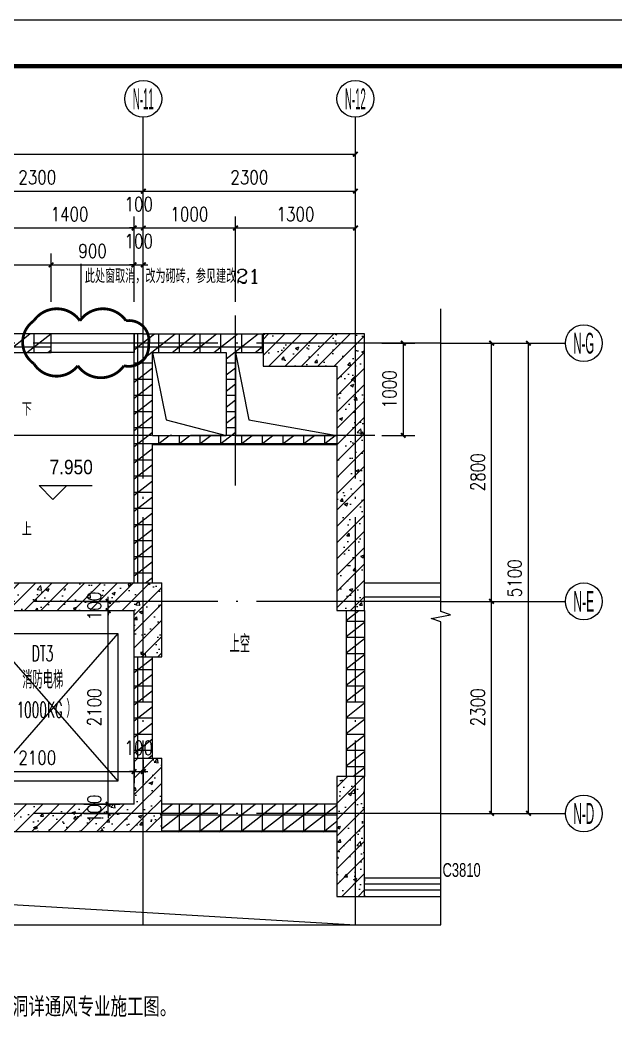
# Model space of a CAD drawing. Extents: x 718358 to 1668613, y -348838 to -159582.
# Drawn here: x 812746 to 819209, y -182146 to -171281 of the extents above; entities that cross this region are included whole.
import ezdxf
from ezdxf.enums import TextEntityAlignment as Align

# ---------------------------------------------------------------- set-up
doc = ezdxf.new("R2010")
doc.units = 0
doc.header["$LTSCALE"] = 1000
doc.linetypes.add('DOTE', pattern=[2.42, 2, -0.2, 0.02, -0.2])
for name, color, linetype in [('变更', 6, 'Continuous'), ('建-图框', 4, 'Continuous'), ('建-墙体', 2, 'Continuous'), ('建-尺寸', 73, 'Continuous'), ('建-影线', 8, 'Continuous'), ('建-房间名', 7, 'Continuous'), ('建-柱子', 6, 'Continuous'), ('建-标高', 3, 'Continuous'), ('建-楼梯', 4, 'Continuous'), ('建-符号', 3, 'Continuous'), ('建-符号说明', 7, 'Continuous'), ('建-轴标', 3, 'Continuous'), ('建-轴网', 14, 'DOTE'), ('建-门窗', 4, 'Continuous'), ('建-门窗-编号', 7, 'Continuous')]:
    doc.layers.add(name, color=color, linetype=linetype)
doc.styles.add('_TCH_AXIS', font='gt宽度调整.shx', dxfattribs={"bigfont": 'gt国标汉字.shx'})
doc.styles.add('_TCH_DIM', font='gt单线西文.shx', dxfattribs={"width": 0.8, "bigfont": 'gt单线中文.shx'})
doc.styles.add('_TCH_LABEL', font='COMPLEX', dxfattribs={"bigfont": 'GBCBIG'})
doc.styles.add('_TCH_WINDOW', font='gt单线西文.shx', dxfattribs={"height": 3.5, "bigfont": 'gt单线中文.shx'})
doc.styles.add('DIM_FONT', font='SIMPLEX.shx', dxfattribs={"width": 0.8, "bigfont": 'GBCBIG.shx'})
doc.styles.add('黑体字', font='simhei.ttf', dxfattribs={"width": 0.7})
doc.dimstyles.new('DIMN50', dxfattribs={"dimscale": 0.5, "dimtxt": 300, "dimasz": 100, "dimexe": 250, "dimexo": 300, "dimgap": 150, "dimtad": 1, "dimdec": 0, "dimzin": 0, "dimdsep": 46, "dimtxsty": 'DIM_FONT', "dimblk": 'ARCHTICK', "dimcen": 0.09, "dimdle": 1, "dimclrt": 7, "dimazin": 2, "dimtfac": 1, "dimtdec": 0, "dimtix": 1, "dimtmove": 2, "dimatfit": 3, "dimldrblk": 'ARCHTICK', "dimfxl": 1, "dimtolj": 1, "dimtzin": 0, "dimarcsym": 0})
pattern_1 = [(0, (0, 0), (0, 175), []), (37.875, (200, 0), (-84.807639, 109.038328), []), (90, (200, 0), (-225, 1e-14), [])]
pattern_2 = [(45, (0, 0), (-88.388348, 88.388348), []), (50, (0, 0), (358.63009, -31.37607), [37.5, -412.5]), (355, (0, 0), (-69.37567, 376.09607), [30, -330]), (100.4514, (29.9, -2.6), (289.25469, 344.71977), [31.8701, -350.57106]), (46.1842, (0, 100), (533.62052, -82.7595), [56.25, -618.75]), (96.6356, (44.47, 93.1), (467.33135, 487.05894), [47.80514, -525.8565]), (351.1842, (0, 100), (467.33097, 487.0593), [45, -495]), (21, (50, 75), (298.45353, -201.30945), [37.5, -412.5]), (326, (50, 75), (121.65767, 362.57502), [30, -330]), (71.4514, (74.87, 58.22), (420.11131, 161.26525), [31.8701, -350.57106]), (37.5, (0, 0), (6.079928, 166.446927), [0, -326, 0, -335, 0, -331.25]), (7.5, (0, 0), (131.53477, 197.205856), [0, -191, 0, -318.5, 0, -126.25]), (327.5, (-111.5, 0), (266.911218, -11.277436), [0, -125, 0, -390, 0, -517.5]), (317.5, (-161.5, 0), (291.593085, 50.05249), [0, -162.5, 0, -259, 0, -367.5])]

# ---------------------------------------------------------------- blocks, each defined once
blk = doc.blocks.new('_ArchTick')
at = {"color": 0, "linetype": 'ByBlock', "const_width": 0.4}
blk.add_lwpolyline([(-0.5, -0.5), (0.5, 0.5)], dxfattribs=at)
blk = doc.blocks.new('*D2292')
at = {"layer": 'Defpoints', "color": 0, "transparency": 16777216}
for p in [(811883, -179154), (813983, -179154), (813983, -179431)]:
    blk.add_point(p, dxfattribs=at)
at = {"layer": '建-尺寸', "color": 0, "lineweight": -2, "transparency": 16777216}
for p, q in [((811883, -179304), (811883, -179556)), ((813983, -179304), (813983, -179556)), ((811882, -179431), (813983, -179431))]:
    blk.add_line(p, q, dxfattribs=at)
at = {"layer": '建-尺寸', "color": 0, "lineweight": -2, "transparency": 16777216, "xscale": 50, "yscale": 50, "zscale": 50, "rotation": 180}
blk.add_blockref('_ArchTick', (811883, -179431), dxfattribs=at)
at = {"layer": '建-尺寸', "color": 0, "lineweight": -2, "transparency": 16777216, "xscale": 50, "yscale": 50, "zscale": 50}
blk.add_blockref('_ArchTick', (813983, -179431), dxfattribs=at)
at = {"layer": '建-尺寸', "color": 7, "transparency": 16777216, "insert": (812933, -179281), "char_height": 150, "attachment_point": 5, "style": 'DIM_FONT'}
blk.add_mtext('\\A1;2100', dxfattribs=at)
blk = doc.blocks.new('*D2293')
at = {"layer": 'Defpoints', "color": 0, "transparency": 16777216}
for p in [(813983, -179154), (814083, -179154), (814083, -179431)]:
    blk.add_point(p, dxfattribs=at)
at = {"layer": '建-尺寸', "color": 0, "lineweight": -2, "transparency": 16777216}
for p, q in [((813983, -179304), (813983, -179556)), ((814083, -179304), (814083, -179556)), ((813983, -179431), (813933, -179431)), ((813983, -179431), (814083, -179431)), ((814083, -179431), (814133, -179431))]:
    blk.add_line(p, q, dxfattribs=at)
at = {"layer": '建-尺寸', "color": 0, "lineweight": -2, "transparency": 16777216, "xscale": 50, "yscale": 50, "zscale": 50}
blk.add_blockref('_ArchTick', (813983, -179431), dxfattribs=at)
at = {"layer": '建-尺寸', "color": 0, "lineweight": -2, "transparency": 16777216, "xscale": 50, "yscale": 50, "zscale": 50, "rotation": 180}
blk.add_blockref('_ArchTick', (814083, -179431), dxfattribs=at)
at = {"layer": '建-尺寸', "color": 7, "transparency": 16777216, "insert": (814033, -179173), "char_height": 150, "attachment_point": 5, "style": 'DIM_FONT'}
blk.add_mtext('\\A1;100', dxfattribs=at)
blk = doc.blocks.new('*D2294')
at = {"layer": 'Defpoints', "color": 0, "transparency": 16777216}
for p in [(813288, -179785), (813702, -179785), (813288, -179886)]:
    blk.add_point(p, dxfattribs=at)
at = {"layer": '建-尺寸', "color": 0, "lineweight": -2, "transparency": 16777216}
for p, q in [((813438, -179785), (813827, -179785)), ((813702, -179785), (813702, -179735)), ((813702, -179886), (813702, -179785)), ((813438, -179886), (813827, -179886)), ((813702, -179886), (813702, -179936))]:
    blk.add_line(p, q, dxfattribs=at)
at = {"layer": '建-尺寸', "color": 0, "lineweight": -2, "transparency": 16777216, "xscale": 50, "yscale": 50, "zscale": 50}
for p, rotation in [((813702, -179785), 270), ((813702, -179886), 90)]:
    blk.add_blockref('_ArchTick', p, dxfattribs=dict(at, rotation=rotation))
at = {"layer": '建-尺寸', "color": 7, "transparency": 16777216, "insert": (813552, -179835), "char_height": 150, "attachment_point": 5, "rotation": 90, "style": 'DIM_FONT'}
blk.add_mtext('\\A1;100', dxfattribs=at)
blk = doc.blocks.new('*D2295')
at = {"layer": 'Defpoints', "color": 0, "transparency": 16777216}
for p in [(813288, -177685), (813702, -177685), (813288, -179785)]:
    blk.add_point(p, dxfattribs=at)
at = {"layer": '建-尺寸', "color": 0, "lineweight": -2, "transparency": 16777216}
for p, q in [((813438, -177685), (813827, -177685)), ((813702, -179786), (813702, -177685)), ((813438, -179785), (813827, -179785))]:
    blk.add_line(p, q, dxfattribs=at)
at = {"layer": '建-尺寸', "color": 0, "lineweight": -2, "transparency": 16777216, "xscale": 50, "yscale": 50, "zscale": 50}
for p, rotation in [((813702, -177685), 90), ((813702, -179785), 270)]:
    blk.add_blockref('_ArchTick', p, dxfattribs=dict(at, rotation=rotation))
at = {"layer": '建-尺寸', "color": 7, "transparency": 16777216, "insert": (813552, -178735), "char_height": 150, "attachment_point": 5, "rotation": 90, "style": 'DIM_FONT'}
blk.add_mtext('\\A1;2100', dxfattribs=at)
blk = doc.blocks.new('*D2296')
at = {"layer": 'Defpoints', "color": 0, "transparency": 16777216}
for p in [(813288, -177585), (813702, -177585), (813288, -177685)]:
    blk.add_point(p, dxfattribs=at)
at = {"layer": '建-尺寸', "color": 0, "lineweight": -2, "transparency": 16777216}
for p, q in [((813702, -177585), (813702, -177535)), ((813438, -177585), (813827, -177585)), ((813702, -177685), (813702, -177585)), ((813438, -177685), (813827, -177685)), ((813702, -177685), (813702, -177735))]:
    blk.add_line(p, q, dxfattribs=at)
at = {"layer": '建-尺寸', "color": 0, "lineweight": -2, "transparency": 16777216, "xscale": 50, "yscale": 50, "zscale": 50}
for p, rotation in [((813702, -177585), 270), ((813702, -177685), 90)]:
    blk.add_blockref('_ArchTick', p, dxfattribs=dict(at, rotation=rotation))
at = {"layer": '建-尺寸', "color": 7, "transparency": 16777216, "insert": (813552, -177635), "char_height": 150, "attachment_point": 5, "rotation": 90, "style": 'DIM_FONT'}
blk.add_mtext('\\A1;100', dxfattribs=at)
blk = doc.blocks.new('*D2305')
at = {"layer": 'Defpoints', "color": 0, "transparency": 16777216}
for p in [(816518, -174785), (816903, -174785), (816518, -175785)]:
    blk.add_point(p, dxfattribs=at)
at = {"layer": '建-尺寸', "color": 0, "lineweight": -2, "transparency": 16777216}
for p, q in [((816668, -174785), (817028, -174785)), ((816903, -175786), (816903, -174785)), ((816668, -175785), (817028, -175785))]:
    blk.add_line(p, q, dxfattribs=at)
at = {"layer": '建-尺寸', "color": 0, "lineweight": -2, "transparency": 16777216, "xscale": 50, "yscale": 50, "zscale": 50}
for p, rotation in [((816903, -174785), 90), ((816903, -175785), 270)]:
    blk.add_blockref('_ArchTick', p, dxfattribs=dict(at, rotation=rotation))
at = {"layer": '建-尺寸', "color": 7, "transparency": 16777216, "insert": (816753, -175285), "char_height": 150, "attachment_point": 5, "rotation": 90, "style": 'DIM_FONT'}
blk.add_mtext('\\A1;1000', dxfattribs=at)
blk = doc.blocks.new('*D2306')
at = {"layer": 'Defpoints', "color": 0, "transparency": 16777216}
for p in [(817886, -174785), (818260, -174785), (817886, -179885)]:
    blk.add_point(p, dxfattribs=at)
at = {"layer": '建-尺寸', "color": 0, "lineweight": -2, "transparency": 16777216}
for p, q in [((818036, -174785), (818385, -174785)), ((818260, -179886), (818260, -174785)), ((818036, -179885), (818385, -179885))]:
    blk.add_line(p, q, dxfattribs=at)
at = {"layer": '建-尺寸', "color": 0, "lineweight": -2, "transparency": 16777216, "xscale": 50, "yscale": 50, "zscale": 50}
for p, rotation in [((818260, -174785), 90), ((818260, -179885), 270)]:
    blk.add_blockref('_ArchTick', p, dxfattribs=dict(at, rotation=rotation))
at = {"layer": '建-尺寸', "color": 7, "transparency": 16777216, "insert": (818110, -177335), "char_height": 150, "attachment_point": 5, "rotation": 90, "style": 'DIM_FONT'}
blk.add_mtext('\\A1;5100', dxfattribs=at)
blk = doc.blocks.new('*D2307')
at = {"layer": 'Defpoints', "color": 0, "transparency": 16777216}
for p in [(817310, -174785), (817860, -174785), (817310, -177585)]:
    blk.add_point(p, dxfattribs=at)
at = {"layer": '建-尺寸', "color": 0, "lineweight": -2, "transparency": 16777216}
for p, q in [((817460, -174785), (817985, -174785)), ((817860, -177586), (817860, -174785)), ((817460, -177585), (817985, -177585))]:
    blk.add_line(p, q, dxfattribs=at)
at = {"layer": '建-尺寸', "color": 0, "lineweight": -2, "transparency": 16777216, "xscale": 50, "yscale": 50, "zscale": 50}
for p, rotation in [((817860, -174785), 90), ((817860, -177585), 270)]:
    blk.add_blockref('_ArchTick', p, dxfattribs=dict(at, rotation=rotation))
at = {"layer": '建-尺寸', "color": 7, "transparency": 16777216, "insert": (817710, -176185), "char_height": 150, "attachment_point": 5, "rotation": 90, "style": 'DIM_FONT'}
blk.add_mtext('\\A1;2800', dxfattribs=at)
blk = doc.blocks.new('*D2308')
at = {"layer": 'Defpoints', "color": 0, "transparency": 16777216}
for p in [(817310, -177585), (817860, -177585), (817310, -179885)]:
    blk.add_point(p, dxfattribs=at)
at = {"layer": '建-尺寸', "color": 0, "lineweight": -2, "transparency": 16777216}
for p, q in [((817460, -177585), (817985, -177585)), ((817860, -179886), (817860, -177585)), ((817460, -179885), (817985, -179885))]:
    blk.add_line(p, q, dxfattribs=at)
at = {"layer": '建-尺寸', "color": 0, "lineweight": -2, "transparency": 16777216, "xscale": 50, "yscale": 50, "zscale": 50}
for p, rotation in [((817860, -177585), 90), ((817860, -179885), 270)]:
    blk.add_blockref('_ArchTick', p, dxfattribs=dict(at, rotation=rotation))
at = {"layer": '建-尺寸', "color": 7, "transparency": 16777216, "insert": (817710, -178735), "char_height": 150, "attachment_point": 5, "rotation": 90, "style": 'DIM_FONT'}
blk.add_mtext('\\A1;2300', dxfattribs=at)
blk = doc.blocks.new('*D2335')
at = {"layer": 'Defpoints', "color": 0, "transparency": 16777216}
for p in [(816383, -172736), (805483, -174486), (816383, -174486)]:
    blk.add_point(p, dxfattribs=at)
at = {"layer": '建-尺寸', "color": 0, "lineweight": -2, "transparency": 16777216}
for p, q in [((805483, -174336), (805483, -172611)), ((816383, -174336), (816383, -172611)), ((805482, -172736), (816383, -172736))]:
    blk.add_line(p, q, dxfattribs=at)
at = {"layer": '建-尺寸', "color": 0, "lineweight": -2, "transparency": 16777216, "xscale": 50, "yscale": 50, "zscale": 50, "rotation": 180}
blk.add_blockref('_ArchTick', (805483, -172736), dxfattribs=at)
at = {"layer": '建-尺寸', "color": 0, "lineweight": -2, "transparency": 16777216, "xscale": 50, "yscale": 50, "zscale": 50}
blk.add_blockref('_ArchTick', (816383, -172736), dxfattribs=at)
at = {"layer": '建-尺寸', "color": 7, "transparency": 16777216, "insert": (810933, -172586), "char_height": 150, "attachment_point": 5, "style": 'DIM_FONT'}
blk.add_mtext('\\A1;10900', dxfattribs=at)
blk = doc.blocks.new('*D2336')
at = {"layer": 'Defpoints', "color": 0, "transparency": 16777216}
for p in [(816383, -173136), (814083, -174486), (816383, -174486)]:
    blk.add_point(p, dxfattribs=at)
at = {"layer": '建-尺寸', "color": 0, "lineweight": -2, "transparency": 16777216}
for p, q in [((814083, -174336), (814083, -173011)), ((816383, -174336), (816383, -173011)), ((814082, -173136), (816383, -173136))]:
    blk.add_line(p, q, dxfattribs=at)
at = {"layer": '建-尺寸', "color": 0, "lineweight": -2, "transparency": 16777216, "xscale": 50, "yscale": 50, "zscale": 50, "rotation": 180}
blk.add_blockref('_ArchTick', (814083, -173136), dxfattribs=at)
at = {"layer": '建-尺寸', "color": 0, "lineweight": -2, "transparency": 16777216, "xscale": 50, "yscale": 50, "zscale": 50}
blk.add_blockref('_ArchTick', (816383, -173136), dxfattribs=at)
at = {"layer": '建-尺寸', "color": 7, "transparency": 16777216, "insert": (815233, -172986), "char_height": 150, "attachment_point": 5, "style": 'DIM_FONT'}
blk.add_mtext('\\A1;2300', dxfattribs=at)
blk = doc.blocks.new('*D2337')
at = {"layer": 'Defpoints', "color": 0, "transparency": 16777216}
for p in [(814083, -173136), (811783, -174486), (814083, -174486)]:
    blk.add_point(p, dxfattribs=at)
at = {"layer": '建-尺寸', "color": 0, "lineweight": -2, "transparency": 16777216}
for p, q in [((811783, -174336), (811783, -173011)), ((814083, -174336), (814083, -173011)), ((811783, -173136), (814083, -173136))]:
    blk.add_line(p, q, dxfattribs=at)
at = {"layer": '建-尺寸', "color": 0, "lineweight": -2, "transparency": 16777216, "xscale": 50, "yscale": 50, "zscale": 50, "rotation": 180}
blk.add_blockref('_ArchTick', (811783, -173136), dxfattribs=at)
at = {"layer": '建-尺寸', "color": 0, "lineweight": -2, "transparency": 16777216, "xscale": 50, "yscale": 50, "zscale": 50}
blk.add_blockref('_ArchTick', (814083, -173136), dxfattribs=at)
at = {"layer": '建-尺寸', "color": 7, "transparency": 16777216, "insert": (812933, -172986), "char_height": 150, "attachment_point": 5, "style": 'DIM_FONT'}
blk.add_mtext('\\A1;2300', dxfattribs=at)
blk = doc.blocks.new('*D2341')
at = {"layer": 'Defpoints', "color": 0, "transparency": 16777216}
for p in [(816383, -173536), (815083, -174486), (816383, -174486)]:
    blk.add_point(p, dxfattribs=at)
at = {"layer": '建-尺寸', "color": 0, "lineweight": -2, "transparency": 16777216}
for p, q in [((815083, -174336), (815083, -173411)), ((816383, -174336), (816383, -173411)), ((815082, -173536), (816383, -173536))]:
    blk.add_line(p, q, dxfattribs=at)
at = {"layer": '建-尺寸', "color": 0, "lineweight": -2, "transparency": 16777216, "xscale": 50, "yscale": 50, "zscale": 50, "rotation": 180}
blk.add_blockref('_ArchTick', (815083, -173536), dxfattribs=at)
at = {"layer": '建-尺寸', "color": 0, "lineweight": -2, "transparency": 16777216, "xscale": 50, "yscale": 50, "zscale": 50}
blk.add_blockref('_ArchTick', (816383, -173536), dxfattribs=at)
at = {"layer": '建-尺寸', "color": 7, "transparency": 16777216, "insert": (815733, -173386), "char_height": 150, "attachment_point": 5, "style": 'DIM_FONT'}
blk.add_mtext('\\A1;1300', dxfattribs=at)
blk = doc.blocks.new('*D2342')
at = {"layer": 'Defpoints', "color": 0, "transparency": 16777216}
for p in [(815083, -173536), (814083, -174486), (815083, -174486)]:
    blk.add_point(p, dxfattribs=at)
at = {"layer": '建-尺寸', "color": 0, "lineweight": -2, "transparency": 16777216}
for p, q in [((814083, -174336), (814083, -173411)), ((815083, -174336), (815083, -173411)), ((814082, -173536), (815083, -173536))]:
    blk.add_line(p, q, dxfattribs=at)
at = {"layer": '建-尺寸', "color": 0, "lineweight": -2, "transparency": 16777216, "xscale": 50, "yscale": 50, "zscale": 50, "rotation": 180}
blk.add_blockref('_ArchTick', (814083, -173536), dxfattribs=at)
at = {"layer": '建-尺寸', "color": 0, "lineweight": -2, "transparency": 16777216, "xscale": 50, "yscale": 50, "zscale": 50}
blk.add_blockref('_ArchTick', (815083, -173536), dxfattribs=at)
at = {"layer": '建-尺寸', "color": 7, "transparency": 16777216, "insert": (814583, -173386), "char_height": 150, "attachment_point": 5, "style": 'DIM_FONT'}
blk.add_mtext('\\A1;1000', dxfattribs=at)
blk = doc.blocks.new('*D2343')
at = {"layer": 'Defpoints', "color": 0, "transparency": 16777216}
for p in [(814083, -173536), (813983, -174486), (814083, -174486)]:
    blk.add_point(p, dxfattribs=at)
at = {"layer": '建-尺寸', "color": 0, "lineweight": -2, "transparency": 16777216}
for p, q in [((813983, -174336), (813983, -173411)), ((814083, -174336), (814083, -173411)), ((813983, -173536), (813933, -173536)), ((813983, -173536), (814083, -173536)), ((814083, -173536), (814133, -173536))]:
    blk.add_line(p, q, dxfattribs=at)
at = {"layer": '建-尺寸', "color": 0, "lineweight": -2, "transparency": 16777216, "xscale": 50, "yscale": 50, "zscale": 50}
blk.add_blockref('_ArchTick', (813983, -173536), dxfattribs=at)
at = {"layer": '建-尺寸', "color": 0, "lineweight": -2, "transparency": 16777216, "xscale": 50, "yscale": 50, "zscale": 50, "rotation": 180}
blk.add_blockref('_ArchTick', (814083, -173536), dxfattribs=at)
at = {"layer": '建-尺寸', "color": 7, "transparency": 16777216, "insert": (814033, -173278), "char_height": 150, "attachment_point": 5, "style": 'DIM_FONT'}
blk.add_mtext('\\A1;100', dxfattribs=at)
blk = doc.blocks.new('*D2344')
at = {"layer": 'Defpoints', "color": 0, "transparency": 16777216}
for p in [(813983, -173536), (812583, -174486), (813983, -174486)]:
    blk.add_point(p, dxfattribs=at)
at = {"layer": '建-尺寸', "color": 0, "lineweight": -2, "transparency": 16777216}
for p, q in [((812583, -174336), (812583, -173411)), ((813983, -174336), (813983, -173411)), ((812582, -173536), (813983, -173536))]:
    blk.add_line(p, q, dxfattribs=at)
at = {"layer": '建-尺寸', "color": 0, "lineweight": -2, "transparency": 16777216, "xscale": 50, "yscale": 50, "zscale": 50, "rotation": 180}
blk.add_blockref('_ArchTick', (812583, -173536), dxfattribs=at)
at = {"layer": '建-尺寸', "color": 0, "lineweight": -2, "transparency": 16777216, "xscale": 50, "yscale": 50, "zscale": 50}
blk.add_blockref('_ArchTick', (813983, -173536), dxfattribs=at)
at = {"layer": '建-尺寸', "color": 7, "transparency": 16777216, "insert": (813283, -173386), "char_height": 150, "attachment_point": 5, "style": 'DIM_FONT'}
blk.add_mtext('\\A1;1400', dxfattribs=at)
blk = doc.blocks.new('*D2348')
at = {"layer": 'Defpoints', "color": 0, "transparency": 16777216}
for p in [(814083, -173936), (813983, -174486), (814083, -174486)]:
    blk.add_point(p, dxfattribs=at)
at = {"layer": '建-尺寸', "color": 0, "lineweight": -2, "transparency": 16777216}
for p, q in [((813983, -174336), (813983, -173811)), ((814083, -174336), (814083, -173811)), ((813983, -173936), (813933, -173936)), ((813983, -173936), (814083, -173936)), ((814083, -173936), (814133, -173936))]:
    blk.add_line(p, q, dxfattribs=at)
at = {"layer": '建-尺寸', "color": 0, "lineweight": -2, "transparency": 16777216, "xscale": 50, "yscale": 50, "zscale": 50}
blk.add_blockref('_ArchTick', (813983, -173936), dxfattribs=at)
at = {"layer": '建-尺寸', "color": 0, "lineweight": -2, "transparency": 16777216, "xscale": 50, "yscale": 50, "zscale": 50, "rotation": 180}
blk.add_blockref('_ArchTick', (814083, -173936), dxfattribs=at)
at = {"layer": '建-尺寸', "color": 7, "transparency": 16777216, "insert": (814033, -173678), "char_height": 150, "attachment_point": 5, "style": 'DIM_FONT'}
blk.add_mtext('\\A1;100', dxfattribs=at)
blk = doc.blocks.new('*D2349')
at = {"layer": 'Defpoints', "color": 0, "transparency": 16777216}
for p in [(813983, -173936), (813083, -174486), (813983, -174486)]:
    blk.add_point(p, dxfattribs=at)
at = {"layer": '建-尺寸', "color": 0, "lineweight": -2, "transparency": 16777216}
for p, q in [((813083, -174336), (813083, -173811)), ((813983, -174336), (813983, -173811)), ((813082, -173936), (813983, -173936))]:
    blk.add_line(p, q, dxfattribs=at)
at = {"layer": '建-尺寸', "color": 0, "lineweight": -2, "transparency": 16777216, "xscale": 50, "yscale": 50, "zscale": 50, "rotation": 180}
blk.add_blockref('_ArchTick', (813083, -173936), dxfattribs=at)
at = {"layer": '建-尺寸', "color": 0, "lineweight": -2, "transparency": 16777216, "xscale": 50, "yscale": 50, "zscale": 50}
blk.add_blockref('_ArchTick', (813983, -173936), dxfattribs=at)
at = {"layer": '建-尺寸', "color": 7, "transparency": 16777216, "insert": (813533, -173786), "char_height": 150, "attachment_point": 5, "style": 'DIM_FONT'}
blk.add_mtext('\\A1;900', dxfattribs=at)
blk = doc.blocks.new('*D2350')
at = {"layer": 'Defpoints', "color": 0, "transparency": 16777216}
for p in [(813083, -173936), (811783, -174486), (813083, -174486)]:
    blk.add_point(p, dxfattribs=at)
at = {"layer": '建-尺寸', "color": 0, "lineweight": -2, "transparency": 16777216}
for p, q in [((811783, -174336), (811783, -173811)), ((813083, -174336), (813083, -173811)), ((811782, -173936), (813083, -173936))]:
    blk.add_line(p, q, dxfattribs=at)
at = {"layer": '建-尺寸', "color": 0, "lineweight": -2, "transparency": 16777216, "xscale": 50, "yscale": 50, "zscale": 50, "rotation": 180}
blk.add_blockref('_ArchTick', (811783, -173936), dxfattribs=at)
at = {"layer": '建-尺寸', "color": 0, "lineweight": -2, "transparency": 16777216, "xscale": 50, "yscale": 50, "zscale": 50}
blk.add_blockref('_ArchTick', (813083, -173936), dxfattribs=at)
at = {"layer": '建-尺寸', "color": 7, "transparency": 16777216, "insert": (812433, -173786), "char_height": 150, "attachment_point": 5, "style": 'DIM_FONT'}
blk.add_mtext('\\A1;1300', dxfattribs=at)

msp = doc.modelspace()

# ---------------------------------------------------------------- hatches: boundary and pattern name
at = {"layer": '建-影线'}
h = msp.add_hatch(dxfattribs=at)
h.set_pattern_fill('空心砖', color=256, scale=50, style=0)
h.set_pattern_definition(pattern_1)
h.paths.add_polyline_path([(808182.8, -174885.2), (813082.8, -174885.2), (813082.8, -174685.2), (808182.8, -174685.2)])
h = msp.add_hatch(dxfattribs=at)
h.set_pattern_fill('空心砖', color=256, scale=50, style=0)
h.set_pattern_definition(pattern_1)
h.paths.add_polyline_path([(814082.8, -174685.2), (813982.8, -174685.2), (813982.8, -174885.2), (814082.8, -174818.5)])
h = msp.add_hatch(dxfattribs=at)
h.set_pattern_fill('空心砖', color=256, scale=50, style=0)
h.set_pattern_definition(pattern_1)
h.paths.add_polyline_path([(814082.8, -174818.5), (814182.8, -174885.2), (814982.8, -174885.2), (815049.5, -174818.5), (815082.8, -174685.2), (814082.8, -174685.2)])
h = msp.add_hatch(dxfattribs=at)
h.set_pattern_fill('空心砖', color=256, scale=50, style=0)
h.set_pattern_definition(pattern_1)
h.paths.add_polyline_path([(815049.5, -174818.5), (815082.8, -174885.2), (815382.8, -174885.2), (815382.8, -174685.2), (815082.8, -174685.2)])
h = msp.add_hatch(dxfattribs=at)
h.set_pattern_fill('钢筋混凝土', color=256, scale=50, style=0)
h.set_pattern_definition(pattern_2)
h.paths.add_polyline_path([(816182.8, -175035.2), (816182.8, -177685.2), (816482.8, -177685.2), (816482.8, -174685.2), (815382.8, -174685.2), (815382.8, -175035.2)])
h = msp.add_hatch(dxfattribs=at)
h.set_pattern_fill('空心砖', color=256, scale=50, style=0)
h.set_pattern_definition(pattern_1)
h.paths.add_polyline_path([(814116.2, -175818.5), (814182.8, -175785.2), (814182.8, -174885.2), (814082.8, -174818.5), (813982.8, -174885.2), (813982.8, -175785.2)])
h = msp.add_hatch(dxfattribs=at)
h.set_pattern_fill('空心砖', color=256, scale=50, style=0)
h.set_pattern_definition(pattern_1)
h.paths.add_polyline_path([(815049.5, -174818.5), (814982.8, -174885.2), (814982.8, -175785.2), (815049.5, -175818.5), (815082.8, -175785.2), (815082.8, -174885.2)])
h = msp.add_hatch(dxfattribs=at)
h.set_pattern_fill('空心砖', color=256, scale=50, style=0)
h.set_pattern_definition(pattern_1)
h.paths.add_polyline_path([(813982.8, -177385.4), (814182.8, -177385.4), (814182.8, -175885.2), (814116.2, -175818.5), (813982.8, -175785.2)])
h = msp.add_hatch(dxfattribs=at)
h.set_pattern_fill('空心砖', color=256, scale=50, style=0)
h.set_pattern_definition(pattern_1)
h.paths.add_polyline_path([(814116.2, -175818.5), (814182.8, -175885.2), (815082.8, -175885.2), (815049.5, -175818.5), (814982.8, -175785.2), (814182.8, -175785.2)])
h = msp.add_hatch(dxfattribs=at)
h.set_pattern_fill('空心砖', color=256, scale=50, style=0)
h.set_pattern_definition(pattern_1)
h.paths.add_polyline_path([(816182.8, -175885.2), (816182.8, -175785.2), (815082.8, -175785.2), (815049.5, -175818.5), (815082.8, -175885.2)])
h = msp.add_hatch(dxfattribs=at)
h.set_pattern_fill('钢筋混凝土', color=256, scale=50, style=0)
h.set_pattern_definition(pattern_2)
h.paths.add_polyline_path([(811782.9, -177585.4), (811882.8, -177685.4), (813982.8, -177685.4), (814282.8, -177385.4), (811783.1, -177385.4)])
h = msp.add_hatch(dxfattribs=at)
h.set_pattern_fill('钢筋混凝土', color=256, scale=50, style=0)
h.set_pattern_definition(pattern_2)
h.paths.add_polyline_path([(814282.8, -178184.9), (814282.8, -177385.4), (813982.8, -177685.4), (813982.8, -178184.9)])
h = msp.add_hatch(dxfattribs=at)
h.set_pattern_fill('空心砖', color=256, scale=50, style=0)
h.set_pattern_definition(pattern_1)
h.paths.add_polyline_path([(816282.8, -179485.2), (816482.8, -179485.2), (816482.8, -177685.2), (816282.8, -177685.2)])
h = msp.add_hatch(dxfattribs=at)
h.set_pattern_fill('空心砖', color=256, scale=50, style=0)
h.set_pattern_definition(pattern_1)
h.paths.add_polyline_path([(813982.8, -179284.9), (814182.8, -179284.9), (814182.8, -178184.9), (813982.8, -178184.9)])
h = msp.add_hatch(dxfattribs=at)
h.set_pattern_fill('钢筋混凝土', color=256, scale=50, style=0)
h.set_pattern_definition(pattern_2)
h.paths.add_polyline_path([(813982.8, -179785.4), (814282.8, -180085.4), (814282.8, -179284.9), (813982.8, -179284.9)])
h = msp.add_hatch(dxfattribs=at)
h.set_pattern_fill('钢筋混凝土', color=256, scale=50, style=0)
h.set_pattern_definition(pattern_2)
h.paths.add_polyline_path([(816482.8, -179485.2), (816182.8, -179485.2), (816182.8, -180785.2), (816482.8, -180785.2)])
h = msp.add_hatch(dxfattribs=at)
h.set_pattern_fill('钢筋混凝土', color=256, scale=50, style=0)
h.set_pattern_definition(pattern_2)
h.paths.add_polyline_path([(814282.8, -180085.4), (813982.8, -179785.4), (811882.8, -179785.4), (811782.9, -179885.4), (811783.1, -180085.4)])
h = msp.add_hatch(dxfattribs=at)
h.set_pattern_fill('空心砖', color=256, scale=50, style=0)
h.set_pattern_definition(pattern_1)
h.paths.add_polyline_path([(816182.8, -180085.2), (816182.8, -179785.2), (814282.8, -179785.2), (814282.8, -180085.2)])
h = msp.add_hatch(dxfattribs=at)
h.set_pattern_fill('空心砖', color=256, scale=50, style=0)
h.set_pattern_definition(pattern_1)
h.paths.add_polyline_path([(816482.8, -180785), (816483, -180785), (816483, -180585), (816482.8, -180585)])

# ---------------------------------------------------------------- linework, layer by layer
at = {"color": 5}
for points in [[(816483.1, -177385.2), (817309.9, -177385.2)], [(816483.1, -177535.2), (817309.9, -177535.2)]]:
    msp.add_lwpolyline(points, dxfattribs=at)
at = {"layer": '变更'}
msp.add_lwpolyline([(813409.5, -174504), (813409.5, -173925)], dxfattribs=at)
at = {"layer": '变更', "const_width": 30}
msp.add_lwpolyline([(812895.5, -174542, -0.5205671), (813395.5, -174542, -0.5205671), (813895.5, -174542, -0.5205671), (814140, -174797.5, -0.5205671), (813872.5, -175030, -0.5205671), (813372.5, -175030, -0.5205671), (812895.5, -175007, -0.5205671)], format="xyb", close=True, dxfattribs=at)
at = {"layer": '建-图框'}
msp.add_lwpolyline([(802458.1, -200980.7), (844508.1, -200980.7), (844508.1, -171280.7), (802458.1, -171280.7)], close=True, dxfattribs=at)
at = {"layer": '建-图框', "const_width": 50}
msp.add_lwpolyline([(803708.1, -200480.7), (844008.1, -200480.7), (844008.1, -171780.7), (803708.1, -171780.7)], close=True, dxfattribs=at)
at = {"layer": '建-墙体'}
for p, q in [((813082.8, -174685.2), (808182.8, -174685.2)), ((813982.8, -174685.2), (813082.8, -174685.2)), ((813082.8, -174885.2), (813082.8, -174685.2)), ((814082.8, -174685.2), (813982.8, -174685.2)), ((813982.8, -174685.2), (813982.8, -174885.2)), ((814082.8, -174685.2), (815082.8, -174685.2)), ((815082.8, -174685.2), (815382.8, -174685.2)), ((808182.8, -174885.2), (813082.8, -174885.2)), ((813982.8, -174885.2), (813082.8, -174885.2)), ((813982.8, -175785.2), (813982.8, -174885.2)), ((814182.8, -175785.2), (814182.8, -174885.2)), ((814182.8, -174885.2), (814982.8, -174885.2)), ((814982.8, -174885.2), (814982.8, -175785.2)), ((815082.8, -174885.2), (815082.8, -175785.2)), ((815082.8, -174885.2), (815382.8, -174885.2)), ((813982.8, -177385.4), (813982.8, -175785.2)), ((814182.8, -175785.2), (814982.8, -175785.2)), ((815082.8, -175785.2), (816182.8, -175785.2)), ((814182.8, -175885.2), (815082.8, -175885.2)), ((814182.8, -177385.4), (814182.8, -175885.2)), ((815082.8, -175885.2), (816182.8, -175885.2)), ((816282.8, -177685.2), (816282.8, -179485.2)), ((816482.8, -177685.2), (816482.8, -179485.2)), ((813982.8, -179284.9), (813982.8, -178184.9)), ((814182.8, -179284.9), (814182.8, -178184.9)), ((816182.8, -179785.2), (814282.8, -179785.2)), ((816182.8, -180085.2), (814282.8, -180085.2)), ((816483, -180585), (816482.8, -180585)), ((816483, -180785), (816483, -180585)), ((816482.8, -180785), (816483, -180785))]:
    msp.add_line(p, q, dxfattribs=at)
at = {"layer": '建-影线'}
for points in [[(814182.8, -174885.2), (814329.9, -175617.2), (814982.8, -175785.2)], [(815082.8, -174885.2), (815226.8, -175616.5), (816182.8, -175785.2)], [(805682.8, -175885.2), (806362.7, -180499.6), (816382.8, -181092.4)]]:
    msp.add_lwpolyline(points, dxfattribs=at)
at = {"layer": '建-柱子'}
for p, q in [((816482.8, -174685.2), (815382.8, -174685.2)), ((815382.8, -174685.2), (815382.8, -175035.2)), ((816482.8, -177685.2), (816482.8, -174685.2)), ((815382.8, -175035.2), (816182.8, -175035.2)), ((816182.8, -175035.2), (816182.8, -177685.2)), ((811783.1, -177385.4), (814282.8, -177385.4)), ((814282.8, -178184.9), (814282.8, -177385.4)), ((811882.8, -177685.4), (813982.8, -177685.4)), ((813982.8, -178184.9), (813982.8, -177685.4)), ((816182.8, -177685.2), (816482.8, -177685.2)), ((813982.8, -178184.9), (814282.8, -178184.9)), ((813982.8, -179785.4), (813982.8, -179284.9)), ((813982.8, -179284.9), (814282.8, -179284.9)), ((814282.8, -180085.4), (814282.8, -179284.9)), ((816482.8, -179485.2), (816182.8, -179485.2)), ((816182.8, -179485.2), (816182.8, -180785.2)), ((816482.8, -180785.2), (816482.8, -179485.2)), ((813982.8, -179785.4), (811882.8, -179785.4)), ((814282.8, -180085.4), (811783.1, -180085.4)), ((816182.8, -180785.2), (816482.8, -180785.2))]:
    msp.add_line(p, q, dxfattribs=at)
at = {"layer": '建-标高'}
for p, q in [((813102.6, -176478.7), (812952.6, -176328.7)), ((812952.6, -176328.7), (813528.9, -176328.7)), ((813102.6, -176478.7), (813252.6, -176328.7))]:
    msp.add_line(p, q, dxfattribs=at)
at = {"layer": '建-楼梯'}
for p, q in [((812407.8, -177935.2), (813807.8, -177935.2)), ((813807.8, -177935.2), (812407.8, -179535.2)), ((812407.8, -177935.2), (813807.8, -179535.2)), ((813807.8, -177935.2), (813807.8, -179535.2)), ((813807.8, -179535.2), (812407.8, -179535.2))]:
    msp.add_line(p, q, dxfattribs=at)
at = {"layer": '建-符号'}
for points in [[(817309.9, -181092.4), (817309.9, -177808.2), (817204.9, -177770), (817414.9, -177733), (817309.9, -177695.7), (817309.9, -174411.5)], [(804379.6, -181092.4), (810788.5, -181092.4), (810826.7, -180987.4), (810863.7, -181197.4), (810901, -181092.4), (817309.9, -181092.4)]]:
    msp.add_lwpolyline(points, dxfattribs=at)
at = {"layer": '建-轴标'}
for p, q in [((814082.8, -174485.7), (814082.8, -172335.7)), ((816382.8, -174485.7), (816382.8, -172335.7)), ((817309.9, -174785.2), (818659.9, -174785.2)), ((817309.9, -177585.2), (818659.9, -177585.2)), ((817309.9, -179885.2), (818659.9, -179885.2))]:
    msp.add_line(p, q, dxfattribs=at)
for centre in [(814082.8, -172135.7), (816382.8, -172135.7), (818859.9, -174785.2), (818859.9, -177585.2), (818859.9, -179885.2)]:
    msp.add_circle(centre, 200, dxfattribs=at)
at = {"layer": '建-轴网'}
for p, q in [((814082.8, -181092.4), (814082.8, -174485.7)), ((815082.8, -176328.4), (815082.8, -174485.7)), ((816382.8, -181092.4), (816382.8, -174485.7)), ((817309.9, -174785.2), (804379.6, -174785.2)), ((816593.1, -175785.2), (804970.8, -175785.2)), ((817309.9, -177585.2), (804379.6, -177585.2)), ((817309.9, -179885.2), (804379.6, -179885.2))]:
    msp.add_line(p, q, dxfattribs=at)
at = {"layer": '建-门窗'}
for p, q in [((813082.8, -174885.2), (813082.8, -174685.2)), ((813982.8, -174885.2), (813982.8, -174685.2)), ((816483, -180585), (817309.9, -180585)), ((816483, -180785), (816483, -180585)), ((817309.9, -180651.7), (816483, -180651.7)), ((817309.9, -180718.3), (816483, -180718.3)), ((816483, -180785), (817309.9, -180785))]:
    msp.add_line(p, q, dxfattribs=at)

# ---------------------------------------------------------------- texts
at = {"layer": '变更', "style": '_TCH_LABEL'}
msp.add_text('此处窗取消，改为砌砖，参见建改21', height=151.915, dxfattribs=at).set_placement((813449.5, -174133.4))
at = {"layer": '建-房间名', "style": 'DIM_FONT'}
for s, height, width, p in [('上空', 192.91, 0.8, (815018.2, -178142.8)), ('DT3', 170, 0.564706, (812872.3, -178234)), ('消防电梯', 192.91, 0.8, (812770.6, -178531.5)), ('）', 192.9, 0.8, (813247.4, -178846.4)), ('1000KG', 170, 0.564706, (812707.9, -178846.4))]:
    msp.add_text(s, height=height, dxfattribs=dict(at, width=width)).set_placement(p)
at = {"layer": '建-符号说明'}
for s, height, style, width, p in [('下', 143.3, '_TCH_DIM', 0.8, (812765.3, -175572.7)), ('7.950', 157.5, '_TCH_DIM', 0.888889, (813066.9, -176207)), ('上', 143.3, '_TCH_DIM', 0.8, (812765.3, -176872.7)), ('，剪力墙宽度及厚度详结施。风井预留洞详通风专业施工图。', 186.709, '黑体字', 0.7, (809627.5, -182069.5))]:
    msp.add_text(s, height=height, dxfattribs=dict(at, style=style, width=width)).set_placement(p)
at = {"layer": '建-轴标', "style": '_TCH_AXIS'}
for s, width, p, p2 in [('N-11', 0.304348, (813969.7, -172248.8), (814196, -172248.8)), ('N-12', 0.269231, (816269.7, -172248.8), (816496, -172248.8)), ('N-G', 0.333333, (818746.7, -174898.3), (818973, -174898.3)), ('N-E', 0.344262, (818746.7, -177698.3), (818973, -177698.3)), ('N-D', 0.33871, (818746.7, -179998.3), (818973, -179998.3))]:
    msp.add_text(s, height=226.27, dxfattribs=dict(at, width=width)).set_placement(p, p2, align=Align.FIT)
at = {"layer": '建-门窗-编号', "style": '_TCH_WINDOW', "width": 0.705882}
msp.add_text('C3810', height=148.75, rotation=360, dxfattribs=at).set_placement((817328, -180572.7))

# ---------------------------------------------------------------- dimensions: what is measured, and where the dimension line sits
at = {"layer": '建-尺寸'}
for p1, p2, distance, picture, middle in [((805482.8, -174485.7), (816382.9, -174485.7), 1750, '*D2335', (810932.9, -172585.7)), ((811783.2, -174485.7), (814082.8, -174485.7), 1350, '*D2337', (812933, -172985.7)), ((814082.8, -174485.7), (816382.9, -174485.7), 1350, '*D2336', (815232.9, -172985.7)), ((812582.9, -174485.7), (813982.9, -174485.7), 950, '*D2344', (813282.9, -173385.7)), ((814083, -174485.7), (815082.8, -174485.7), 950, '*D2342', (814582.9, -173385.7)), ((815082.8, -174485.7), (816382.8, -174485.7), 950, '*D2341', (815732.8, -173385.7)), ((811782.9, -174485.7), (813082.9, -174485.7), 550, '*D2350', (812432.9, -173785.7)), ((813082.9, -174485.7), (813982.9, -174485.7), 550, '*D2349', (813532.9, -173785.7)), ((816517.9, -175785.2), (816517.9, -174785.2), -384.9, '*D2305', (816752.8, -175285.2)), ((817309.9, -177585.2), (817309.9, -174785.2), -550, '*D2307', (817709.9, -176185.2)), ((817885.5, -179885.2), (817885.5, -174785.2), -374.3, '*D2306', (818109.9, -177335.2)), ((813288, -177685.4), (813288, -177585.2), -414.3, '*D2296', (813552.3, -177635.3)), ((813288, -179785.4), (813288, -177685.4), -414.3, '*D2295', (813552.3, -178735.4)), ((817309.9, -179885.2), (817309.9, -177585.2), -550, '*D2308', (817709.9, -178735.2)), ((811882.8, -179154.3), (813982.8, -179154.3), -276.3, '*D2292', (812932.8, -179280.6)), ((813288, -179885.5), (813288, -179785.4), -414.3, '*D2294', (813552.3, -179835.5))]:
    dim = msp.add_aligned_dim(p1=p1, p2=p2, distance=distance, dimstyle='DIMN50', dxfattribs=at)
    dim.commit()
    dim.dimension.update_dxf_attribs({"geometry": picture, "text_midpoint": middle})
for base, p1, p2, picture, middle in [((814083, -173535.7), (813982.9, -174485.7), (814083, -174485.7), '*D2343', (814032.9, -173278.2)), ((814083, -173935.7), (813982.9, -174485.7), (814083, -174485.7), '*D2348', (814032.9, -173678.2)), ((814082.8, -179430.6), (813982.8, -179154.3), (814082.8, -179154.3), '*D2293', (814032.8, -179173.1))]:
    dim = msp.add_linear_dim(base=base, p1=p1, p2=p2, angle=0, dimstyle='DIMN50', dxfattribs=at)
    dim.commit()
    dim.dimension.update_dxf_attribs({"geometry": picture, "text_midpoint": middle, "dimtype": 161})

doc.saveas('drawing.dxf')
